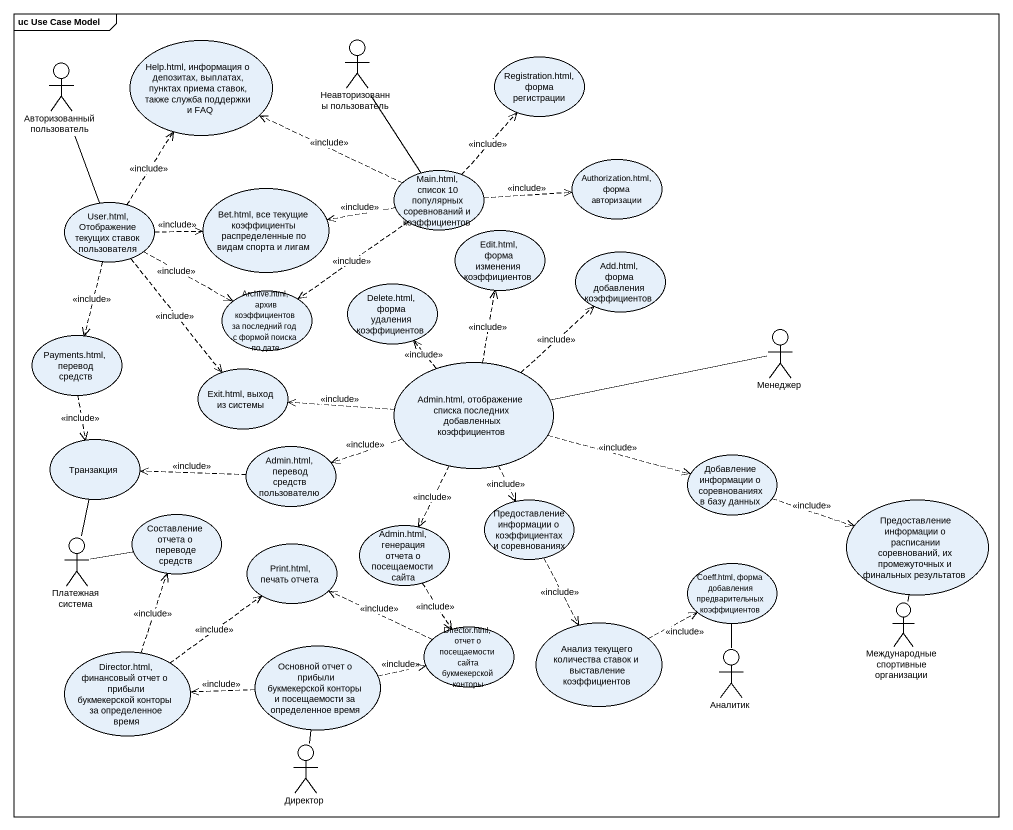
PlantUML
@startuml
mainframe uc Use Case Model
usecase "Help.html, информация о депозитах, выплатах, пунктах приема ставок, также служба поддержки и FAQ" as Help_html_информация_о
actor "Неавторизованны пользователь" as Неавторизованны_пользователь
actor "Авторизованный пользователь" as Авторизованный_пользователь
usecase "Registration.html, форма регистрации" as Registration_html_форма
usecase "Authorization.html, форма авторизации" as Authorization_html_форма
usecase "Bet.html, все текущие коэффициенты распределенные по видам спорта и лигам" as Bet_html_все_текущие
usecase "Main.html, список 10 популярных соревнований и коэффициентов" as Main_html_список_10
usecase "User.html, Отображение текущих ставок пользователя" as User_html_Отображение
usecase "Edit.html, форма изменения коэффициентов" as Edit_html_форма_изменения
usecase "Add.html, форма добавления коэффициентов" as Add_html_форма_добавления
usecase "Archive.html, архив коэффициентов за последний год с формой поиска по дате" as Archive_html_архив
usecase "Delete.html, форма удаления коэффициентов" as Delete_html_форма_удаления
usecase "Payments.html, перевод средств" as Payments_html_перевод
actor Менеджер
usecase "Exit.html, выход из системы" as Exit_html_выход_из_системы
usecase "Admin.html, отображение списка последних добавленных коэффициентов" as Admin_html_отображение
usecase Транзакция
usecase "Admin.html, перевод средств пользователю" as Admin_html_перевод_средств
usecase "Добавление информации о соревнованиях в базу данных" as Добавление_информации_о
usecase "Предоставление информации о коэффициентах и соревнованиях" as Предоставление_информации_о
usecase "Предоставление информации о расписании соревнований, их промежуточных и финальных результатов" as Предоставление_информации_о_2
actor "Платежная система" as Платежная_система
usecase "Составление отчета о переводе средств" as Составление_отчета_о
usecase "Print.html, печать отчета" as Print_html_печать_отчета
usecase "Admin.html, генерация отчета о посещаемости сайта" as Admin_html_генерация_отчета
usecase "Coeff.html, форма добавления предварительных коэффициентов" as Coeff_html_форма_добавления
usecase "Анализ текущего количества ставок и выставление коэффициентов" as Анализ_текущего_количества
actor "Международные спортивные организации" as Международные_спортивные
usecase "Director.html, финансовый отчет о прибыли букмекерской конторы за определенное время" as Director_html_финансовый
usecase "Основной отчет о прибыли букмекерской конторы и посещаемости за определенное время" as Основной_отчет_о_прибыли
usecase "Director.html, отчет о посещаемости сайта букмекерской конторы" as Director_html_отчет_о
actor Аналитик
actor Директор
Неавторизованны_пользователь -- Main_html_список_10
Авторизованный_пользователь -- User_html_Отображение
Main_html_список_10 .left.> Help_html_информация_о : <<include>>
Main_html_список_10 .up.> Registration_html_форма : <<include>>
Main_html_список_10 .right.> Authorization_html_форма : <<include>>
Main_html_список_10 .left.> Bet_html_все_текущие : <<include>>
Main_html_список_10 ..> Archive_html_архив : <<include>>
User_html_Отображение .up.> Help_html_информация_о : <<include>>
User_html_Отображение .right.> Bet_html_все_текущие : <<include>>
User_html_Отображение .right.> Archive_html_архив : <<include>>
User_html_Отображение ..> Payments_html_перевод : <<include>>
User_html_Отображение ..> Exit_html_выход_из_системы : <<include>>
Payments_html_перевод ..> Транзакция : <<include>>
Admin_html_отображение .up.> Edit_html_форма_изменения : <<include>>
Admin_html_отображение .up.> Add_html_форма_добавления : <<include>>
Admin_html_отображение .up.> Delete_html_форма_удаления : <<include>>
Admin_html_отображение -right- Менеджер
Admin_html_отображение .left.> Exit_html_выход_из_системы : <<include>>
Admin_html_отображение .left.> Admin_html_перевод_средств : <<include>>
Admin_html_отображение .right.> Добавление_информации_о : <<include>>
Admin_html_отображение ..> Предоставление_информации_о : <<include>>
Admin_html_отображение ..> Admin_html_генерация_отчета : <<include>>
Admin_html_перевод_средств .left.> Транзакция : <<include>>
Добавление_информации_о .right.> Предоставление_информации_о_2 : <<include>>
Предоставление_информации_о ..> Анализ_текущего_количества : <<include>>
Предоставление_информации_о_2 -- Международные_спортивные
Платежная_система -up- Транзакция
Платежная_система -right- Составление_отчета_о
Admin_html_генерация_отчета ..> Director_html_отчет_о : <<include>>
Анализ_текущего_количества .right.> Coeff_html_форма_добавления : <<include>>
Director_html_финансовый .up.> Составление_отчета_о : <<include>>
Director_html_финансовый .up.> Print_html_печать_отчета : <<include>>
Основной_отчет_о_прибыли .left.> Director_html_финансовый : <<include>>
Основной_отчет_о_прибыли .right.> Director_html_отчет_о : <<include>>
Director_html_отчет_о .left.> Print_html_печать_отчета : <<include>>
Аналитик -up- Coeff_html_форма_добавления
Директор -up- Основной_отчет_о_прибыли
@enduml
